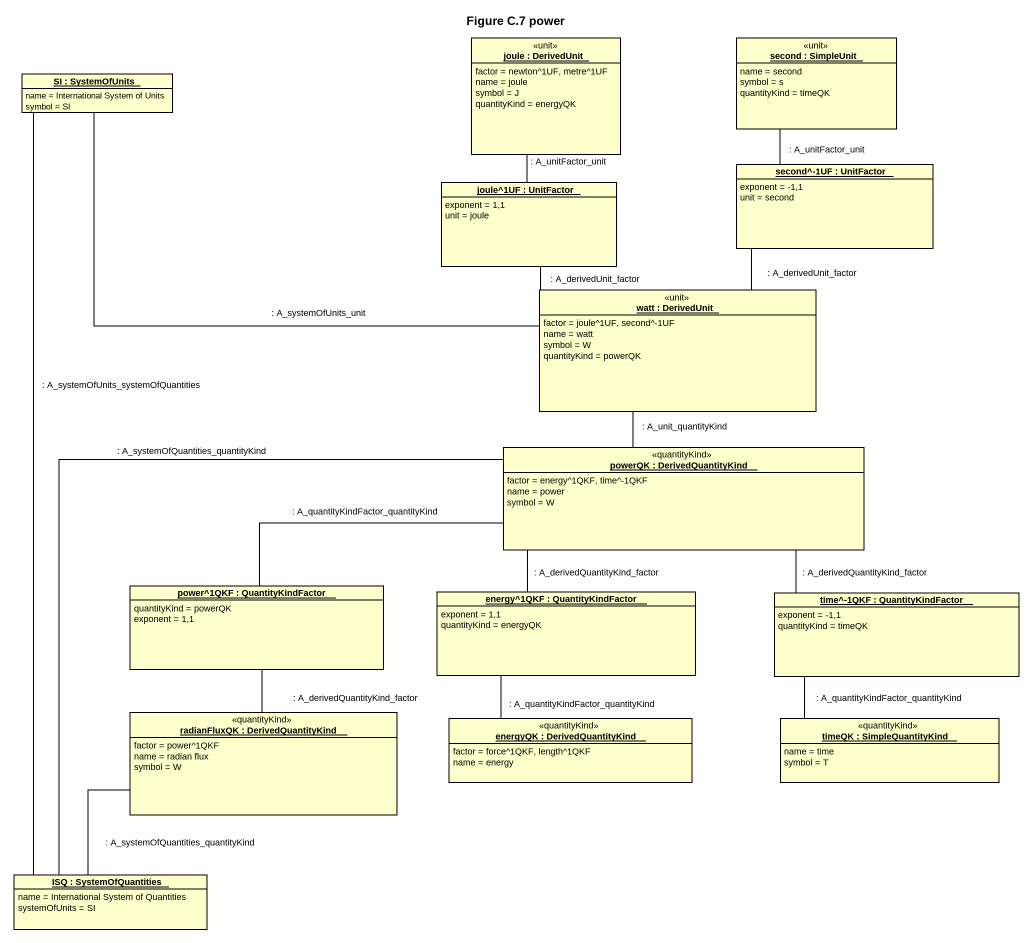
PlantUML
@startuml
title Figure C.7 power
hide circle
hide empty members
object "joule : DerivedUnit" as joule <<unit>> {
  factor = newton^1UF, metre^1UF
  name = joule
  symbol = J
  quantityKind = energyQK
}
object "second : SimpleUnit" as second <<unit>> {
  name = second
  symbol = s
  quantityKind = timeQK
}
object "SI : SystemOfUnits" as SI {
  name = International System of Units
  symbol = SI
}
object "joule^1UF : UnitFactor" as joule_1UF {
  exponent = 1,1
  unit = joule
}
object "second^-1UF : UnitFactor" as second_1UF {
  exponent = -1,1
  unit = second
}
object "watt : DerivedUnit" as watt <<unit>> {
  factor = joule^1UF, second^-1UF
  name = watt
  symbol = W
  quantityKind = powerQK
}
object "powerQK : DerivedQuantityKind" as powerQK <<quantityKind>> {
  factor = energy^1QKF, time^-1QKF
  name = power
  symbol = W
}
object "power^1QKF : QuantityKindFactor" as power_1QKF {
  quantityKind = powerQK
  exponent = 1,1
}
object "energy^1QKF : QuantityKindFactor" as energy_1QKF {
  exponent = 1,1
  quantityKind = energyQK
}
object "time^-1QKF : QuantityKindFactor" as time_1QKF {
  exponent = -1,1
  quantityKind = timeQK
}
object "radianFluxQK : DerivedQuantityKind" as radianFluxQK <<quantityKind>> {
  factor = power^1QKF
  name = radian flux
  symbol = W
}
object "energyQK : DerivedQuantityKind" as energyQK <<quantityKind>> {
  factor = force^1QKF, length^1QKF
  name = energy
}
object "timeQK : SimpleQuantityKind" as timeQK <<quantityKind>> {
  name = time
  symbol = T
}
object "ISQ : SystemOfQuantities" as ISQ {
  name = International System of Quantities
  systemOfUnits = SI
}
SI -right- watt : : A_systemOfUnits_unit
joule_1UF -up- joule : : A_unitFactor_unit
second_1UF -up- second : : A_unitFactor_unit
watt -up- joule_1UF : : A_derivedUnit_factor
watt -up- second_1UF : : A_derivedUnit_factor
watt -- powerQK : : A_unit_quantityKind
powerQK -- energy_1QKF : : A_derivedQuantityKind_factor
powerQK -- time_1QKF : : A_derivedQuantityKind_factor
power_1QKF -right- powerQK : : A_quantityKindFactor_quantityKind
energy_1QKF -- energyQK : : A_quantityKindFactor_quantityKind
time_1QKF -- timeQK : : A_quantityKindFactor_quantityKind
radianFluxQK -up- power_1QKF : : A_derivedQuantityKind_factor
radianFluxQK -- ISQ : : A_systemOfQuantities_quantityKind
ISQ -up- SI : : A_systemOfUnits_systemOfQuantities
ISQ -up- powerQK : : A_systemOfQuantities_quantityKind
@enduml
